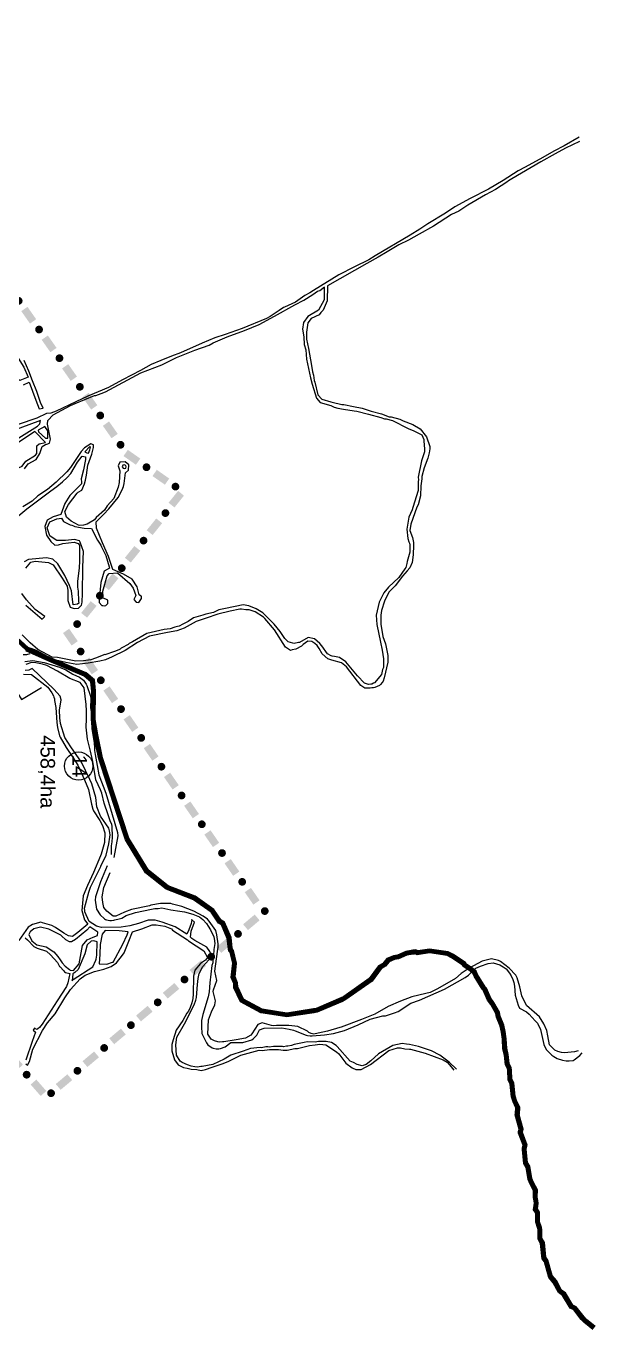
# Model space of a CAD drawing. Extents: x 615698 to 626331, y 7504748 to 7519310.
# Drawn here: x 623003 to 625756, y 7505692 to 7511996 of the extents above; entities that cross this region are included whole.
import ezdxf
from ezdxf.enums import TextEntityAlignment as Align

# ---------------------------------------------------------------- set-up
doc = ezdxf.new("R2010")
doc.units = 0
doc.header["$LTSCALE"] = 170
doc.header["$MEASUREMENT"] = 0
doc.linetypes.add('DASHED', pattern=[0.75, 0.5, -0.25])
for name, color, linetype in [('L-FERREA', 6, 'CONTINUOUS'), ('LIMITE-PROJETO', 1, 'CONTINUOUS'), ('RUA', 7, 'CONTINUOUS'), ('TEXTO2', 5, 'CONTINUOUS')]:
    doc.layers.add(name, color=color, linetype=linetype)
doc.styles.get("Standard").update_dxf_attribs({"font": 'ARIAL.TTF'})

# ---------------------------------------------------------------- blocks, each defined once
blk = doc.blocks.new('R')
at = {"layer": 'LIMITE-PROJETO', "const_width": 18.7}
blk.add_lwpolyline([(-75.2, 0.3, 1), (-93.9, 0.4, 1)], format="xyb", close=True, dxfattribs=at)
at = {"layer": 'LIMITE-PROJETO'}
blk.add_solid([(36.9, 17.7), (36.6, -18.8), (-36.4, 18.3), (-36.6, -18.3)], dxfattribs=at)

msp = doc.modelspace()

# ---------------------------------------------------------------- linework, layer by layer
at = {"layer": 'L-FERREA', "linetype": 'DASHED', "const_width": 18.3, "flags": 128}
msp.add_lwpolyline([(625747.2, 7505701.5), (625704.8, 7505736.4), (625692.6, 7505748.8), (625654.7, 7505796.9), (625637.9, 7505804.8), (625601.6, 7505865.2), (625583.3, 7505879.2), (625557.7, 7505925.6), (625536.4, 7505950.5), (625515.7, 7506026.1), (625505.1, 7506040), (625498.2, 7506112.4), (625486.2, 7506134.1), (625486.6, 7506177.1), (625485.2, 7506184.8), (625474.7, 7506214.2), (625475.2, 7506258.8), (625464.7, 7506275.8), (625468.1, 7506305), (625465.2, 7506326.5), (625463.7, 7506332.7), (625464.1, 7506368.1), (625444.5, 7506403.7), (625437, 7506422.2), (625428.5, 7506480.7), (625416.4, 7506499.3), (625410.9, 7506565.5), (625411, 7506570.1), (625414.2, 7506585.5), (625391.8, 7506645.7), (625391.9, 7506650.3), (625395.1, 7506662.6), (625375.9, 7506732), (625377.4, 7506736.6), (625379.3, 7506767.3), (625364.3, 7506798.3), (625356.8, 7506821.4), (625351.4, 7506883), (625340.8, 7506903.1), (625339.8, 7506947.7), (625338.4, 7506958.5), (625327.8, 7506977.1), (625323.7, 7507021.7), (625316.3, 7507052.5), (625313.8, 7507098.7), (625309.5, 7507134.1), (625302.2, 7507163.4), (625284.2, 7507206.7), (625281.3, 7507225.2), (625255.7, 7507270.1), (625240.5, 7507291.8), (625219.5, 7507339.7), (625213.4, 7507345.9), (625175.6, 7507406.3), (625169.7, 7507421.7), (625154.4, 7507434.2), (625120.8, 7507456.1), (625119.3, 7507460.7), (625062.9, 7507499.8), (625039.9, 7507510.8), (624952.4, 7507524.1), (624893.9, 7507515.5), (624884.7, 7507520.2), (624877, 7507518.8), (624872.4, 7507518.8), (624840, 7507513), (624799.8, 7507495), (624781.3, 7507492.1), (624752, 7507480.2), (624733.3, 7507457.3), (624711.6, 7507445.2), (624667.9, 7507384.2), (624543.2, 7507297.2), (624528.4, 7507288.8), (624407.2, 7507237.6), (624394, 7507234.9), (624263.3, 7507214.5), (624140.5, 7507234.4), (624046.3, 7507284.8), (624016.1, 7507349), (624015.6, 7507368.3), (624003.6, 7507397.6), (624010.5, 7507465.2), (623997.3, 7507522.3), (623991.2, 7507528.5), (623989.8, 7507536.2), (623984.2, 7507587), (623954.9, 7507656.6), (623938.9, 7507666), (623903.3, 7507718.3), (623815.4, 7507780.3), (623684.7, 7507830.5), (623587.3, 7507908.5), (623490.8, 7508065.4), (623363.2, 7508456.1), (623339.7, 7508566.8), (623328.1, 7508643.2), (623329.7, 7508781.2), (623324.7, 7508830), (623287.9, 7508861.3), (623117, 7508933.8), (623006.9, 7508983.8), (622952.5, 7509033.8), (622916, 7509091.9), (622884.6, 7509230.2), (622860.6, 7509297.8), (622809, 7509356.7), (622733.8, 7509449.5), (622651.6, 7509539), (622588.1, 7509637.9), (622504.2, 7509815.9), (622435.9, 7509982.1), (622391.3, 7510111.7), (622355.8, 7510250.1), (622350.5, 7510332.5), (622349.1, 7510455.4), (622316.6, 7510562.9), (622266.1, 7510716.6), (622215.8, 7510897.7), (622177.6, 7511042.3), (622166.6, 7511164.6), (622176.9, 7511290.1), (622196.5, 7511384.6), (622191.1, 7511458.8), (622185.5, 7511513.8), (622164.9, 7511572.4), (622150.6, 7511646), (622147.7, 7511694.8), (622124.5, 7511774.7), (622067.7, 7511922.2), (622044.6, 7512005.6), (622009.6, 7512134.3), (621934.5, 7512303.4), (621897.8, 7512343.6), (621822.6, 7512436.4), (621737.7, 7512526.6), (621674.5, 7512652.9), (621611.6, 7512742.2), (621532.8, 7512828.9), (621475.4, 7512918.8), (621427, 7513016.8), (621416, 7513078), (621410.6, 7513148.8), (621427.8, 7513338.8), (621428.6, 7513406), (621426.4, 7513454.8), (621411.1, 7513501), (621375.5, 7513581), (621333.1, 7513661.1), (621306.3, 7513719.8), (621291.8, 7513774.8), (621288.9, 7513827.1), (621295.6, 7513875.7), (621353.2, 7514052.9), (621356.5, 7514096.1), (621348.1, 7514148.4), (621348.1, 7514148.4), (621305.4, 7514197.6), (621235.8, 7514244.4), (621196.4, 7514287.4), (621135.5, 7514370.4), (621090.1, 7514429.3), (621029.6, 7514488.3), (620990.1, 7514522.4), (620935.4, 7514541.5), (620879.8, 7514544.9), (620806.2, 7514536.8), (620750.8, 7514503.7), (620685.2, 7514406.3), (620647.8, 7514318.1), (620588.6, 7514241.9), (620471.1, 7514114.8), (620380.6, 7514008), (620250.5, 7513865.9), (620110.8, 7513717.1), (619999.8, 7513620.1), (619860.6, 7513518), (619730.5, 7513430.2), (619610.2, 7513361.5), (619453.3, 7513277.4), (619354.5, 7513232.5), (619216.1, 7513200.4), (618829.2, 7513131.1), (618758.4, 7513125.7), (618666.4, 7513129.5), (618559.3, 7513143), (618493.1, 7513177.4), (618313.1, 7513308.5), (618243.6, 7513361.4), (618213, 7513391.9), (618090.9, 7513472.9), (617969.4, 7513545), (617859.4, 7513598.4), (617725.2, 7513639.7), (617505.3, 7513697)], dxfattribs=at)
at = {"layer": 'L-FERREA', "linetype": 'CONTINUOUS'}
for points in [[(625753, 7505708.6), (625711, 7505743.1), (625699.5, 7505754.9), (625660.6, 7505804.3), (625644.3, 7505811.9), (625608.6, 7505871.4), (625590.4, 7505885.3), (625565.3, 7505930.9), (625544.7, 7505954.9), (625524.1, 7506030.2), (625514, 7506043.5), (625507.2, 7506115.2), (625495.3, 7506136.4), (625495.8, 7506177.9), (625494.1, 7506187.2), (625483.9, 7506215.7), (625484.4, 7506261.3), (625474.1, 7506277.9), (625477.3, 7506305), (625474.2, 7506328.2), (625472.9, 7506333.7), (625473.3, 7506370.4), (625452.8, 7506407.6), (625445.9, 7506424.6), (625437.2, 7506484), (625425.3, 7506502.4), (625420.1, 7506565.8), (625420.1, 7506569.1), (625423.7, 7506586.2), (625401, 7506647.3), (625401, 7506649.1), (625404.6, 7506662.6), (625385.4, 7506731.7), (625386.5, 7506734.8), (625388.6, 7506769.2), (625372.8, 7506801.7), (625365.9, 7506823.2), (625360.3, 7506885.6), (625349.9, 7506905.5), (625348.9, 7506948.4), (625347.2, 7506961.5), (625336.7, 7506979.9), (625332.7, 7507023.2), (625325.4, 7507053.9), (625322.9, 7507099.5), (625318.5, 7507135.8), (625310.9, 7507166.3), (625293.1, 7507209.2), (625290.1, 7507228.3), (625263.4, 7507275), (625248.5, 7507296.3), (625227.2, 7507344.9), (625220.7, 7507351.6), (625183.9, 7507410.4), (625177.3, 7507427.3), (625159.8, 7507441.6), (625128.5, 7507462), (625127.1, 7507466.5), (625067.5, 7507507.7), (625042.6, 7507519.7), (624952.4, 7507533.3), (624895.4, 7507525), (624886.1, 7507529.8), (624876.2, 7507527.9), (624871.6, 7507528), (624837.3, 7507521.8), (624797.2, 7507503.9), (624778.9, 7507501), (624746.4, 7507487.7), (624727.3, 7507464.4), (624705.4, 7507452.2), (624661.3, 7507390.8), (624538.3, 7507305), (624524.3, 7507297), (624404.4, 7507246.4), (624392.4, 7507243.9), (624263.3, 7507223.8), (624143.5, 7507243.2), (624053.3, 7507291.5), (624025.2, 7507351.2), (624024.7, 7507370.2), (624013, 7507399), (624019.8, 7507465.8), (624005.6, 7507526.8), (623999.7, 7507532.9), (623998.8, 7507537.6), (623993.1, 7507589.3), (623962.1, 7507662.9), (623945.3, 7507672.8), (623910, 7507724.8), (623819.7, 7507788.5), (623689.3, 7507838.5), (623594.3, 7507914.6), (623499.2, 7508069.2), (623372, 7508458.4), (623348.7, 7508568.5), (623337.3, 7508643.8), (623338.8, 7508781.6), (623333.4, 7508834.5), (623292.8, 7508869.1), (623120.7, 7508942.2), (623012, 7508991.5), (622959.6, 7509039.7)], [(625741.4, 7505694.4), (625698.6, 7505729.6), (625685.8, 7505742.8), (625648.9, 7505789.6), (625631.5, 7505797.7), (625594.7, 7505859), (625576.3, 7505873.1), (625550.1, 7505920.4), (625528.2, 7505946.1), (625507.4, 7506021.9), (625496.3, 7506036.6), (625489.3, 7506109.6), (625477, 7506131.7), (625477.5, 7506176.3), (625476.3, 7506182.4), (625465.6, 7506212.6), (625466.1, 7506256.2), (625455.2, 7506273.7), (625458.8, 7506304.9), (625456.2, 7506324.9), (625454.6, 7506331.7), (625455, 7506365.8), (625436.3, 7506399.7), (625428.2, 7506419.8), (625419.7, 7506477.4), (625407.4, 7506496.3), (625401.8, 7506565.2), (625401.9, 7506571.1), (625404.7, 7506584.8), (625382.7, 7506644.1), (625382.7, 7506651.5), (625385.6, 7506662.5), (625366.3, 7506732.3), (625368.4, 7506738.4), (625370, 7506765.5), (625355.8, 7506794.8), (625347.8, 7506819.6), (625342.4, 7506880.4), (625331.7, 7506900.7), (625330.6, 7506947), (625329.5, 7506955.5), (625318.9, 7506974.3), (625314.6, 7507020.2), (625307.2, 7507051.2), (625304.6, 7507097.9), (625300.5, 7507132.5), (625293.5, 7507160.6), (625275.3, 7507204.2), (625272.5, 7507222.1), (625247.9, 7507265.2), (625232.5, 7507287.3), (625211.8, 7507334.5), (625206.2, 7507340.2), (625167.4, 7507402.2), (625162, 7507416.2), (625149, 7507426.8), (625113.1, 7507450.2), (625111.6, 7507455), (625058.2, 7507491.9), (625037.2, 7507502), (624952.4, 7507514.8), (624892.3, 7507506), (624883.3, 7507510.6), (624877.8, 7507509.6), (624873.1, 7507509.7), (624842.7, 7507504.2), (624802.4, 7507486.2), (624783.8, 7507483.3), (624757.6, 7507472.6), (624739.2, 7507450.1), (624717.8, 7507438.2), (624674.4, 7507377.6), (624548.1, 7507289.5), (624532.5, 7507280.6), (624409.9, 7507228.8), (624395.6, 7507225.9), (624263.3, 7507205.2), (624137.6, 7507225.6), (624039.3, 7507278.2), (624007, 7507346.9), (624006.5, 7507366.4), (623994.3, 7507396.3), (624001.3, 7507464.6), (623989, 7507517.7), (623982.7, 7507524.1), (623980.7, 7507534.9), (623975.2, 7507584.7), (623947.6, 7507650.2), (623932.5, 7507659.1), (623896.7, 7507711.7), (623811, 7507772.2), (623680.1, 7507822.5), (623580.4, 7507902.3), (623482.4, 7508061.5), (623354.3, 7508453.7), (623330.7, 7508565.2), (623319, 7508642.5), (623320.5, 7508780.7), (623316, 7508825.4), (623283.1, 7508853.4), (623113.3, 7508925.5), (623001.8, 7508976.1)]]:
    msp.add_lwpolyline(points, dxfattribs=at)
at = {"layer": 'LIMITE-PROJETO', "const_width": 18.7}
for points in [[(623466.9, 7509966.1, 1), (623451.5, 7509976.8, 1)], [(623718.7, 7509761.9, 1), (623730.4, 7509776.5, 1)], [(623254.7, 7509097.2, 1), (623244.1, 7509112.6, 1)], [(623117.2, 7506843.8, 1), (623129.5, 7506829.7, 1)]]:
    msp.add_lwpolyline(points, format="xyb", close=True, dxfattribs=at)
at = {"layer": 'LIMITE-PROJETO'}
for points in [[(623554.5, 7509904.8), (623533.5, 7509874.9), (623494.4, 7509946.9), (623473.5, 7509917)], [(623719.8, 7509668.5), (623691.3, 7509691.4), (623765.7, 7509725.6), (623737.3, 7509748.5)], [(623252.7, 7509021.8), (623222.6, 7509001), (623211, 7509082.1), (623181, 7509061.4)], [(623024.8, 7506878.5), (623052.2, 7506902.6), (623073.1, 7506823.4), (623100.5, 7506847.5)]]:
    msp.add_solid(points, dxfattribs=at)
at = {"layer": 'RUA', "linetype": 'CONTINUOUS'}
for points in [[(625674.7, 7511458.1), (625602.7, 7511417.2), (625553.2, 7511390.1), (625500.5, 7511359.9), (625413.9, 7511313.2), (625381.4, 7511296.6), (625308.6, 7511249.7), (625237.4, 7511207.5), (625149.2, 7511162.3), (625075, 7511121.6), (625030, 7511091.3), (624943.4, 7511040), (624906.2, 7511014.2), (624858.1, 7510984), (624689.4, 7510884.4), (624658.5, 7510866.2), (624589.9, 7510832.4), (624513.8, 7510792.9), (624391.1, 7510718), (624373.7, 7510706.3), (624349, 7510692.8), (624304, 7510661), (624251.5, 7510636.9), (624246.8, 7510635.5), (624225.1, 7510620.3), (624181.7, 7510591.6), (624164.7, 7510582.5), (624047.3, 7510533.1), (623965.5, 7510504.7), (623914.5, 7510488.4), (623854.3, 7510462.9), (623749.2, 7510416.4), (623705.9, 7510399.9), (623653.4, 7510379), (623607.1, 7510359.5), (623556, 7510330.8), (623469.4, 7510285.7), (623401.3, 7510248), (623300.9, 7510206), (623242.5, 7510179.5), (623148.3, 7510133.8), (623121.9, 7510123.8), (623101.4, 7510122.8), (623054.4, 7510100.9), (622964.9, 7510069.8)], [(625677.1, 7511438.2), (625608.7, 7511404.9), (625559.2, 7511377.7), (625489.6, 7511340), (625350.2, 7511257), (625334.7, 7511247.9), (625325.4, 7511240.3), (625271.2, 7511205.5), (625223.3, 7511179.9), (625138.1, 7511130.1), (625093.2, 7511101.4), (625057.7, 7511084.9), (624970.9, 7511028.9), (624902.8, 7510989.7), (624850.2, 7510961), (624803.8, 7510938.5), (624748.1, 7510903.7), (624704.7, 7510878), (624649, 7510847.9), (624458.7, 7510740.3), (624457.9, 7510667), (624438.9, 7510622.6), (624426.5, 7510610.4), (624418.7, 7510599.7), (624380, 7510581.7), (624364.4, 7510560.3), (624357.8, 7510515.8), (624357.4, 7510482), (624368.1, 7510437.6), (624382.1, 7510354.1), (624386.4, 7510323.3), (624390.9, 7510307.8), (624395.2, 7510281.6), (624398.2, 7510273.9), (624412.9, 7510212.2), (624431.1, 7510192), (624475.6, 7510179.2), (624481.7, 7510177.6), (624529.3, 7510166.3), (624538.5, 7510166.2), (624584.5, 7510156.5), (624626, 7510148.4), (624670.4, 7510134), (624719.5, 7510121.2), (624757.8, 7510106.9), (624767, 7510106.8), (624808.4, 7510095.6), (624825.2, 7510087.7), (624871.2, 7510068.8), (624907.8, 7510048.4), (624938.2, 7510009.6), (624953.1, 7509963.3), (624954.5, 7509952.5), (624951.2, 7509932.6), (624944.7, 7509906.5), (624925.8, 7509860.6), (624914.5, 7509817.6), (624914.4, 7509806.8), (624911, 7509773), (624908.9, 7509723.9), (624897.7, 7509680.9), (624891.4, 7509670.2), (624861.3, 7509587.5), (624857.8, 7509556.8), (624869.8, 7509522.8), (624874.1, 7509499.7), (624875.5, 7509485.8), (624873.5, 7509439.7), (624868.5, 7509402.9), (624857.4, 7509376.8), (624844.9, 7509361.6), (624821, 7509335.6), (624785.8, 7509289.2), (624756.1, 7509259.5), (624734.1, 7509215.2), (624719.8, 7509170.7), (624716.5, 7509147.7), (624717.5, 7509104.6), (624726.1, 7509044.5), (624739.6, 7509009), (624751.2, 7508953.5), (624750.9, 7508921.2), (624733.1, 7508844.5), (624728.4, 7508829.2), (624723.7, 7508821.6), (624715.9, 7508812.4), (624711.2, 7508807.9), (624688, 7508797.4), (624681.8, 7508795.9), (624674.2, 7508796), (624664.9, 7508794.5), (624640.3, 7508794.8), (624620.5, 7508807.3), (624550.7, 7508897.3), (624526.3, 7508917.6), (624480.3, 7508930.4), (624460.4, 7508936.7), (624433, 7508960.1), (624419.4, 7508986.4), (624408.8, 7509000.4), (624398.2, 7509011.2), (624382.9, 7509020.6), (624364.4, 7509022.4), (624341.2, 7509005.7), (624333.4, 7508998.1), (624305.6, 7508983), (624288.6, 7508980.1), (624280.9, 7508977.2), (624256.5, 7508992.8), (624203.5, 7509076.4), (624156.5, 7509132.3), (624150.4, 7509138.5), (624109.2, 7509163.6), (624080, 7509173.1), (624064.7, 7509173.3), (624043.2, 7509176.6), (624035.5, 7509176.7), (623989.2, 7509166.5), (623929.1, 7509153.3), (623873.5, 7509133.9), (623824.1, 7509117.5), (623766.9, 7509084.3), (623731.3, 7509072.4), (623686.6, 7509063.7), (623598.8, 7509046.2), (623541.6, 7509016), (623481.1, 7508976.7), (623419.3, 7508946.6), (623386.8, 7508931.6), (623359.1, 7508925.8), (623302.1, 7508915.6), (623302.1, 7508915.6), (623247.8, 7508909.4), (623195.3, 7508918.3), (623146.7, 7508929.8), (623127.5, 7508937), (623052.3, 7508977.6), (623027.4, 7508986.8), (623015.9, 7508989.5), (622998, 7508998.7)], [(622995.6, 7509855.6), (623012.8, 7509880), (623051.4, 7509899.6), (623068.7, 7509928.6), (623079.8, 7509963.9), (623096.8, 7509972.9), (623103, 7509974.4), (623115.4, 7509978.9), (623120.2, 7509998.8), (623105.6, 7510071.3), (623107.3, 7510088.2), (623134, 7510116), (623217.9, 7510161.9), (623239.2, 7510171.2), (623333.2, 7510209.3), (623339.4, 7510210.2), (623365.6, 7510219.1), (623385.7, 7510228.1), (623557.4, 7510318.5), (623659.3, 7510357.4), (623728.9, 7510393.5), (623818.5, 7510429.5), (623888, 7510453.3), (623906.6, 7510463.9), (623974.6, 7510493.9), (624058, 7510523.7), (624129, 7510553.7), (624203.3, 7510592.9), (624300.8, 7510647.2), (624345.6, 7510671.3), (624389, 7510698.5), (624410.7, 7510713.6), (624421.5, 7510718.1), (624444.8, 7510734.8), (624442.6, 7510733.4), (624442.5, 7510671.8), (624415.9, 7510622.8), (624364.8, 7510591.1), (624342.9, 7510562.1), (624337.9, 7510529.9), (624345.2, 7510492.9), (624347.2, 7510455.7), (624353.8, 7510429.7), (624357.9, 7510385.1), (624376.9, 7510295.7), (624385.8, 7510264.8), (624406.6, 7510196.9), (624423.2, 7510175.2), (624475.4, 7510160.8), (624484.6, 7510156.1), (624492.2, 7510152.9), (624509.1, 7510148.1), (624536.7, 7510143.2), (624587.4, 7510135), (624601.2, 7510133.3), (624657.9, 7510118.8), (624717.7, 7510102.8), (624734.6, 7510096.4), (624742.3, 7510096.3), (624772.9, 7510088.3), (624849.4, 7510050.6), (624877, 7510039.5), (624915.2, 7510019.1), (624924.2, 7509997.4), (624924.1, 7509991.3), (624928.3, 7509949.7), (624928.2, 7509937.4), (624913.8, 7509894.5), (624897.6, 7509814.7), (624899, 7509802.4), (624897.4, 7509794.7), (624896.9, 7509750.1), (624871.4, 7509668.9), (624868.2, 7509656.6), (624852.4, 7509621.4), (624842.5, 7509563.1), (624848.2, 7509518.4), (624852.6, 7509503), (624855.6, 7509495.3), (624857.1, 7509487.6), (624856.7, 7509452.2), (624843.9, 7509407.8), (624842.2, 7509397), (624837.4, 7509378.6), (624832.8, 7509372.5), (624804.2, 7509330), (624753.3, 7509282.6), (624731.5, 7509255.2), (624709.5, 7509210.8), (624694.9, 7509147.9), (624697.5, 7509103.3), (624715, 7509017), (624723.8, 7508978.4), (624729.5, 7508936.9), (624729.1, 7508895.3), (624724.3, 7508884.6), (624719.5, 7508861.6), (624686.7, 7508820.4), (624682.1, 7508819), (624672.8, 7508814.4), (624668.2, 7508814.5), (624657.4, 7508813.1), (624637.5, 7508819.4), (624604.1, 7508855.2), (624547.9, 7508921.9), (624517.4, 7508942.3), (624492.8, 7508948.7), (624482.1, 7508948.8), (624477.5, 7508951.9), (624459.1, 7508961.4), (624431.9, 7509000.1), (624422.8, 7509011), (624396.9, 7509032.8), (624366.2, 7509039.3), (624324.4, 7509015.1), (624319.8, 7509015.2), (624298.2, 7509010.8), (624292, 7509012.4), (624269, 7509018.8), (624253.8, 7509034.4), (624231.1, 7509068.4), (624200.8, 7509104.1), (624147.5, 7509158.6), (624113.9, 7509178.9), (624078.7, 7509193.2), (624051.1, 7509198.1), (623966.3, 7509180.5), (623933.9, 7509173.2), (623907.7, 7509161.2), (623870.6, 7509152.4), (623856.8, 7509147.9), (623812, 7509134.6), (623785.7, 7509117.9), (623760.9, 7509104.4), (623742.4, 7509095.3), (623734.6, 7509092.4), (623722.3, 7509089.4), (623699.2, 7509082), (623669.9, 7509077.7), (623586.6, 7509058.6), (623516.4, 7509018.6), (623501.5, 7509010.3), (623495.3, 7509005.8), (623465.9, 7508989.2), (623462.8, 7508987.7), (623456.6, 7508983.1), (623450.4, 7508980.1), (623430.3, 7508972.7), (623382.5, 7508956.3), (623382.5, 7508957.8), (623338.5, 7508939.2), (623316, 7508931.7), (623279.4, 7508927.7), (623242.8, 7508926.1), (623155.1, 7508942.5), (623128.2, 7508944.1), (623059.4, 7508981.3), (623021.7, 7509014.1), (622983.2, 7509052)], [(622990.8, 7510261.7), (623017.1, 7510273.7), (623050, 7510187.2), (623066.4, 7510145.5), (623066.4, 7510145.5), (623085.7, 7510149.2), (623073.1, 7510175.6), (623055, 7510228.7), (623034.1, 7510281.2), (623016.1, 7510327.5), (622993.6, 7510378.5)], [(623001.1, 7509374.2), (623026.2, 7509404), (623046.1, 7509409.5), (623110.8, 7509403.1), (623133.1, 7509390.6), (623176.7, 7509326.7), (623200.6, 7509288), (623204.9, 7509266.8), (623204.3, 7509218.8), (623215.8, 7509185.7), (623235.8, 7509179.3), (623255.8, 7509182.2), (623269.8, 7509195.9), (623271.4, 7509202), (623273, 7509212.8), (623275, 7509251.2), (623276.4, 7509380.4), (623280.3, 7509455.7), (623264.5, 7509500.7), (623260.9, 7509506.7), (623236.4, 7509513.1), (623193.2, 7509508.9), (623151.7, 7509509.4), (623128.8, 7509523.5), (623118.1, 7509531.3), (623104.7, 7509569.9), (623117.3, 7509599), (623151.3, 7509614), (623174.4, 7509616.8), (623183.5, 7509601.3), (623215.6, 7509584.1), (623223.3, 7509582.4), (623232.5, 7509579.3), (623238.6, 7509576.1), (623283.1, 7509567.9), (623318.4, 7509566), (623347.1, 7509510.3), (623363.7, 7509485.5), (623366.7, 7509477.8), (623387.8, 7509436.1), (623404.1, 7509382), (623405.5, 7509374.3), (623380.8, 7509360.8), (623363.3, 7509305.6), (623356.2, 7509224.2), (623355.6, 7509209.4), (623368.2, 7509194.8), (623372.8, 7509194.8), (623382, 7509193.1), (623388.2, 7509194.6), (623397.5, 7509203.7), (623398, 7509219.8), (623373.8, 7509232.3), (623372.8, 7509263.7), (623394.4, 7509337.6), (623403.7, 7509349.8), (623443.7, 7509352.4), (623504.7, 7509301), (623519.8, 7509277.7), (623533.3, 7509242.2), (623523.8, 7509223.9), (623534.5, 7509209.9), (623548.3, 7509209.7), (623560.8, 7509228.1), (623560.9, 7509238.8), (623554.8, 7509242), (623548.7, 7509246.7), (623539.9, 7509285.2), (623515.7, 7509322.4), (623473.1, 7509345.9), (623422.1, 7509368.9), (623400.3, 7509431.3), (623372.2, 7509498.2), (623343.1, 7509568.8), (623341.9, 7509599.6), (623379.2, 7509636.1), (623402.5, 7509662), (623447.8, 7509716.8), (623466.6, 7509753.5), (623472.9, 7509770.4), (623476.2, 7509784.2), (623482.9, 7509836.4), (623498.4, 7509848.6), (623498.7, 7509874.7), (623481.9, 7509888.7), (623455.8, 7509887.5), (623447.5, 7509870.3), (623456.2, 7509845.9), (623452.4, 7509788.9), (623448.3, 7509766.1), (623426.2, 7509712.5), (623395, 7509675.9), (623381, 7509656.1), (623340.6, 7509619.6), (623332.8, 7509608.9), (623297.2, 7509587.8), (623280.2, 7509583.3), (623261.7, 7509580.5), (623255.6, 7509582.1), (623220.4, 7509602.5), (623197.6, 7509621.2), (623190.2, 7509648.9), (623207.5, 7509682.6), (623249.6, 7509737.5), (623254.2, 7509742), (623271.3, 7509752.6), (623285.5, 7509783.2), (623290.3, 7509800.1), (623295.1, 7509824.6), (623300.3, 7509872.3), (623320.9, 7509925.9), (623328.9, 7509958.1), (623329, 7509970.4), (623315.3, 7509976.7), (623284.3, 7509957), (623268.7, 7509938.7), (623253.1, 7509914.3), (623217.1, 7509862.4), (623200, 7509841.1), (623148.7, 7509790.9), (623106.8, 7509756), (623058.7, 7509724.2), (623032.3, 7509698.3), (622987.4, 7509671.1)], [(622920.4, 7509590.4), (623005.8, 7509661.7), (623122.1, 7509749.6), (623151.5, 7509769.3), (623179.4, 7509792.1), (623201.2, 7509813.4), (623218.3, 7509833.2), (623251.2, 7509888.2), (623273.1, 7509917.2), (623290, 7509912.4), (623289.8, 7509900.1), (623279.9, 7509849.8), (623269.2, 7509807.6), (623270.3, 7509791.5), (623270.1, 7509781.9), (623237.4, 7509748.4), (623214.1, 7509725.6), (623190.6, 7509687.4), (623170, 7509633.8), (623133, 7509623.4), (623105.1, 7509606.8), (623092.5, 7509576.2), (623101.2, 7509534.6), (623122.4, 7509503.6), (623142.2, 7509486.4), (623159.2, 7509488.4), (623179.8, 7509494.6), (623235, 7509501), (623254.6, 7509494.4), (623260.7, 7509486.7), (623260.3, 7509410.4), (623259.4, 7509374.4), (623251.1, 7509311.4), (623250.7, 7509283.8), (623253.6, 7509263.7), (623255.6, 7509215.6), (623257.6, 7509205.3), (623251.4, 7509200.7), (623229.8, 7509197.9), (623222.2, 7509264.7), (623212.8, 7509291.1), (623189.8, 7509339.8), (623156.9, 7509395.5), (623132.2, 7509418.8), (623101.4, 7509424.9), (623014.8, 7509417.6), (622992.9, 7509406.3)], [(623001.5, 7509196.6), (623079.6, 7509127.9), (623093.2, 7509141.2), (623046.7, 7509175), (623004.3, 7509222.2), (622982.2, 7509253.2)], [(622987.9, 7508957.8), (623005.9, 7508957.6), (623023.2, 7508961.9)], [(622996.1, 7508923.6), (623034.6, 7508929.3), (623089.9, 7508919.5), (623163.4, 7508895.6), (623194.1, 7508883), (623229.3, 7508862.8), (623261.3, 7508848.4), (623279.6, 7508832.8), (623293.3, 7508814.2), (623296.3, 7508808), (623314.2, 7508755.5), (623315.6, 7508744.8), (623314.7, 7508699.1), (623316.4, 7508681.7), (623317.9, 7508675.5), (623320.7, 7508655.5), (623319.1, 7508634.4), (623320.1, 7508598.6), (623331.7, 7508532.3), (623332.9, 7508504.7), (623332.8, 7508493.9), (623337.2, 7508473.8), (623345.9, 7508421.5), (623354.6, 7508375.2), (623387.4, 7508287.2), (623432, 7508140.6), (623443.8, 7508097.4), (623446.7, 7508080.5), (623426.2, 7507976.5)], [(625082.7, 7506952.8), (625048, 7506986.3), (625002.2, 7507020.6), (624962.5, 7507041.1), (624899.7, 7507063.3), (624855.2, 7507073), (624841.3, 7507073.1), (624819.8, 7507076.5), (624775.1, 7507067.7), (624705.5, 7507027), (624668.2, 7506993.5), (624646.5, 7506975.3), (624626.4, 7506969.4), (624601.9, 7506975.8), (624585.1, 7506985.2), (624568.2, 7506991.6), (624505.9, 7507063), (624501.4, 7507067.7), (624478.5, 7507081.7), (624452.4, 7507086.7), (624415.5, 7507087.1), (624400, 7507084.1), (624361.6, 7507084.6), (624346.2, 7507081.7), (624298.4, 7507073), (624284.5, 7507067), (624267.6, 7507064.1), (624261.4, 7507064.1), (624246, 7507061.2), (624241.4, 7507062.8), (624198.3, 7507063.3), (624176.8, 7507058.9), (624170.6, 7507060.5), (624161.4, 7507060.6), (624139.8, 7507056.2), (624133.7, 7507057.9), (624087.5, 7507052.2), (624052, 7507040.3), (623991.8, 7507021), (623959.3, 7507001.3), (623905, 7506976), (623854.3, 7506965.6), (623846.6, 7506965.7), (623831.2, 7506962.7), (623817.4, 7506964.4), (623800.5, 7506967.7), (623782.1, 7506974.1), (623757.6, 7506985.1), (623746.9, 7506991.4), (623730.3, 7507020.8), (623726.3, 7507070), (623731.3, 7507108.4), (623768.9, 7507172.6), (623814.5, 7507264.4), (623822.4, 7507285.8), (623825.7, 7507299.6), (623831, 7507362.6), (623834.4, 7507391.8), (623839.2, 7507414.8), (623856.5, 7507448.5), (623900.1, 7507497.2), (623890.4, 7507522.1), (623876, 7507542.1), (623817.9, 7507575), (623804.2, 7507584.4), (623796.6, 7507590.6), (623800, 7507619.8), (623815.8, 7507664.2), (623802.1, 7507676.7), (623803.7, 7507676.7), (623800.4, 7507656.7), (623789.3, 7507626.1), (623779.8, 7507606.2), (623723.3, 7507640.6), (623660.5, 7507664.4), (623626.8, 7507672.5), (623592.6, 7507673.4), (623546.3, 7507656.6), (623504.5, 7507645.5), (623462.1, 7507640.2), (623367.8, 7507638.1), (623342.2, 7507644.1), (623307.8, 7507666.9), (623287.2, 7507713.3), (623285.8, 7507719.3), (623284.4, 7507731.6), (623305.3, 7507808.3), (623313.2, 7507832.8), (623338.4, 7507881.7), (623363.5, 7507932.2), (623363.6, 7507933.7), (623390.2, 7507987), (623403.2, 7508042.5), (623408.2, 7508074.7), (623408.3, 7508085.5), (623405.4, 7508105.5), (623402.5, 7508117.9), (623361.6, 7508176.7), (623345.2, 7508221.5), (623339.5, 7508266.2), (623320.3, 7508332.5), (623311.3, 7508352.6), (623270.1, 7508436.9), (623219.2, 7508510.5), (623190.5, 7508557), (623169.7, 7508623.3), (623165.4, 7508651.1), (623164.2, 7508688), (623172.5, 7508738.6), (623168, 7508755.6), (623136.1, 7508789.8), (623067.7, 7508856.7), (623032.6, 7508889.4), (623016, 7508882.5), (622998.6, 7508879.5)], [(623415.3, 7507990.6), (623415.4, 7508033.1), (623418.7, 7508051.5), (623420.5, 7508074.6), (623418, 7508128.5), (623416.5, 7508136.2), (623409, 7508153.2), (623400.1, 7508182.5), (623380.8, 7508239.6), (623369, 7508287.4), (623363, 7508302.8), (623340.4, 7508352.2), (623324.5, 7508440.1), (623314.3, 7508489.5), (623299.6, 7508548.1), (623292.5, 7508606.6), (623294.5, 7508646.6), (623294.9, 7508685), (623293.7, 7508715.8), (623283.8, 7508795.9), (623264.1, 7508822.2), (623213.6, 7508841.2), (623155.1, 7508877.1), (623103.4, 7508904.6), (623082.3, 7508911.2), (623049.1, 7508918), (623028.6, 7508919.5), (623001.5, 7508908.9)], [(622990.8, 7508862.1), (623029.2, 7508860.2), (623108.5, 7508799.3), (623126.7, 7508773), (623135.8, 7508757.5), (623137.2, 7508751.3), (623140.2, 7508743.6), (623140.1, 7508735.9), (623145.9, 7508702), (623151.3, 7508628.1), (623154.1, 7508605), (623164.4, 7508564.9), (623167.4, 7508557.2), (623196.1, 7508507.7), (623230.9, 7508458.1), (623252, 7508422.5), (623285.1, 7508351.4), (623304.6, 7508305), (623319.2, 7508234.1), (623325.1, 7508209.4), (623328.1, 7508201.7), (623358.3, 7508155.3), (623371.9, 7508130.5), (623383.8, 7508095), (623381.7, 7508048.9), (623365.7, 7507992.1), (623362.6, 7507984.5), (623327.8, 7507904.4), (623299.5, 7507840.6), (623278.9, 7507790.1), (623272, 7507719.4), (623285.4, 7507674.7), (623300.6, 7507654.2), (623252.1, 7507613.7), (623226.3, 7507594.8), (623207.7, 7507598.2), (623185.4, 7507611.2), (623145, 7507637.8), (623126.6, 7507647.2), (623082.2, 7507660), (623074.5, 7507663.1), (623032.9, 7507652.8), (623012.7, 7507639.2), (622967.4, 7507575.1)], [(623394, 7507935.2), (623362.7, 7507858.4), (623338.9, 7507786.4), (623337.2, 7507769.5), (623342.5, 7507726.1), (623360.8, 7507699), (623382.3, 7507679.8), (623386.9, 7507676.6), (623391.5, 7507675), (623406.8, 7507671.8), (623416.1, 7507671.7), (623426.8, 7507673.1), (623431.5, 7507674.6), (623453, 7507679), (623465.4, 7507683.5), (623487.1, 7507695.5), (623531.8, 7507710.4), (623608.9, 7507726.5), (623624.3, 7507729.4), (623641.2, 7507729.2), (623658.2, 7507732.1), (623702.7, 7507723.9), (623745.7, 7507717.3), (623768.7, 7507714), (623808.6, 7507702.8), (623840.7, 7507690.1), (623857.5, 7507676.1), (623874.2, 7507657.4), (623883.3, 7507645), (623893.9, 7507626.5), (623910.4, 7507592.4), (623911.9, 7507584.7), (623914.7, 7507560.1), (623909.7, 7507530.9), (623909.6, 7507523.2), (623906.3, 7507497.1), (623904.4, 7507466.4), (623899.7, 7507454.1), (623891, 7507369.7), (623887.5, 7507326.6), (623882.6, 7507302.1), (623857.1, 7507217.8), (623850.6, 7507188.6), (623850.2, 7507151.7), (623851.5, 7507131.7), (623851.4, 7507125.6), (623874, 7507080.7), (623881.6, 7507069.9), (623901.4, 7507055.8), (623906, 7507054.2), (623921.4, 7507051), (623933.7, 7507050.8), (623942.9, 7507052.3), (623964.5, 7507061.3), (623992, 7507081.4), (624020.9, 7507082.4), (624050.9, 7507081.8), (624094.1, 7507095.2), (624100.3, 7507099.7), (624111.2, 7507110.4), (624117.4, 7507118), (624130, 7507142.5), (624153.2, 7507151.5), (624239.3, 7507152), (624274.6, 7507147), (624294.6, 7507142.2), (624303.8, 7507139), (624355.8, 7507116.9), (624361.9, 7507115.3), (624375.8, 7507113.6), (624385, 7507113.5), (624445, 7507119), (624488.2, 7507124.7), (624542.1, 7507139.5), (624607.1, 7507168), (624665.8, 7507195), (624726, 7507211.3), (624739.8, 7507211.1), (624783, 7507224.5), (624800, 7507232), (624862, 7507271.3), (624903.6, 7507286.2), (625024.2, 7507340.3), (625124.8, 7507396.1), (625140.3, 7507406.7), (625175.9, 7507442), (625198.5, 7507451.3), (625236.3, 7507464.1), (625259.4, 7507466.9), (625291.6, 7507457.3), (625308.4, 7507447.9), (625322.1, 7507438.5), (625338.8, 7507416.8), (625346.3, 7507404.4), (625355.4, 7507385.9), (625359.8, 7507372), (625362.7, 7507353.5), (625366.8, 7507310.4), (625380.2, 7507262.5), (625387.7, 7507248.6), (625421.3, 7507229.8), (625433.5, 7507218.9), (625462.4, 7507186.3), (625470, 7507180), (625474.5, 7507175.4), (625488, 7507144.5), (625504.2, 7507072), (625507.2, 7507064.3), (625517.7, 7507045.7), (625543.6, 7507020.8), (625552.8, 7507014.6), (625569.6, 7507005.2), (625594.1, 7506997.2), (625612.5, 7506993.9), (625626.3, 7506993.8), (625646.4, 7506995.1), (625651, 7506998.1), (625678.9, 7507019.3), (625689.8, 7507031.5)], [(625671.1, 7507041.8), (625653, 7507036.5), (625605.2, 7507032.5), (625589.9, 7507034.2), (625573, 7507039), (625557.7, 7507045.3), (625531.8, 7507070.2), (625524.6, 7507114.9), (625518.8, 7507139.5), (625505.3, 7507172), (625484.1, 7507206), (625421.7, 7507260.6), (625399.1, 7507306.9), (625388.8, 7507351.7), (625375.5, 7507394.9), (625369.4, 7507407.2), (625337.5, 7507441.4), (625294.8, 7507474.2), (625285.6, 7507478.9), (625251.9, 7507487), (625207.2, 7507475.2), (625143.7, 7507440.5), (625104.5, 7507415.8), (625078.6, 7507392), (624990.4, 7507340.7), (624954.8, 7507324.1), (624934.8, 7507318.2), (624866.9, 7507302), (624812.8, 7507281.1), (624752.6, 7507255.6), (624687.6, 7507219.4), (624624.2, 7507192.4), (624525.4, 7507156.6), (624519.2, 7507153.6), (624459.1, 7507137.3), (624414.4, 7507127.1), (624392.8, 7507122.7), (624380.5, 7507125.9), (624369.8, 7507130.6), (624362.2, 7507136.9), (624316.3, 7507158.9), (624271.7, 7507164), (624213.3, 7507164.6), (624197.9, 7507161.7), (624188.7, 7507163.4), (624144.2, 7507177.7), (624122.6, 7507168.7), (624094.4, 7507124.4), (624088.2, 7507116.8), (624063.4, 7507103.2), (624017.2, 7507094.5), (623957.5, 7507085.6), (623952.5, 7507084.5), (623938.6, 7507083.1), (623929.4, 7507084.7), (623912.6, 7507089.5), (623897.3, 7507097.4), (623880.6, 7507122.2), (623884.5, 7507191.3), (623898.7, 7507229.6), (623914.5, 7507263.3), (623917.8, 7507283.2), (623907.5, 7507327.9), (623907.6, 7507337.2), (623925, 7507381.6), (623914.7, 7507426.3), (623928.1, 7507521.5), (623931.4, 7507543), (623931.6, 7507558.4), (623924.4, 7507603.1), (623920, 7507623.1), (623888.2, 7507668), (623879.1, 7507678.9), (623859.2, 7507693), (623813.3, 7507716.5), (623755.1, 7507738.7), (623710.7, 7507750), (623701.5, 7507753.2), (623652.3, 7507753.7), (623606, 7507745), (623598.3, 7507742), (623512, 7507724.5), (623478, 7507712.5), (623436.3, 7507693), (623424, 7507693.1), (623393.5, 7507716.5), (623378.3, 7507735.2), (623373, 7507758.5), (623370.1, 7507785.4), (623378.3, 7507831.5), (623408.6, 7507903.5)], [(623000.9, 7506978), (623010, 7506971.8), (623019.5, 7506990.1), (623035.5, 7507049.9), (623082.6, 7507140.2), (623106.1, 7507176.8), (623143.5, 7507221), (623190.5, 7507297.4), (623217.1, 7507338.6), (623263.8, 7507390.4), (623288.6, 7507407), (623333.4, 7507425), (623378.1, 7507436.8), (623413.6, 7507448.7), (623439.9, 7507466.9), (623468, 7507503.5), (623475.9, 7507515.7), (623499.5, 7507572.4), (623517, 7507616.8), (623561.7, 7507631.6), (623612.7, 7507651.1), (623631.1, 7507650.9), (623673.1, 7507645), (623705, 7507631.8), (623710.8, 7507625.4), (623782.6, 7507578.5), (623787.2, 7507573.8), (623862, 7507525.3), (623878.6, 7507493.4), (623870.1, 7507479.4), (623846.2, 7507463.6), (623818.9, 7507431.9), (623812.2, 7507403.1), (623810.5, 7507315.2), (623808.7, 7507295.2), (623803.9, 7507273.7), (623795.9, 7507250.7), (623788, 7507233.9), (623780.2, 7507223.2), (623759.9, 7507188.1), (623728.6, 7507140.7), (623712.7, 7507094.8), (623707.8, 7507071.8), (623707.5, 7507041), (623719.3, 7506997.8), (623737.5, 7506974.5), (623763.5, 7506960.4), (623781.9, 7506957.1), (623800.3, 7506952.3), (623828, 7506952), (623849.5, 7506947.2), (623869.5, 7506951.6), (623901.9, 7506962), (623949.8, 7506978.4), (623979.1, 7506990.3), (624041, 7507020.4), (624128.9, 7507044.1), (624144.3, 7507043.9), (624178.2, 7507048.1), (624222.8, 7507047.6), (624244.3, 7507044.3), (624264.3, 7507044.1), (624301.3, 7507052.9), (624313.6, 7507052.8), (624372.2, 7507067.5), (624399.9, 7507070.3), (624421.5, 7507073.1), (624450.6, 7507069.8), (624502.6, 7507036.9), (624514.8, 7507027.5), (624548.1, 7506982.6), (624578.6, 7506959.1), (624595.4, 7506951.3), (624621.6, 7506951), (624666.5, 7506975.1), (624754.9, 7507043.3), (624798.1, 7507056.7), (624811.9, 7507056.6), (624833.4, 7507051.7), (624854.9, 7507049.9), (624861.1, 7507049.9), (624931.6, 7507030.6), (625018.9, 7506997.4), (625037.2, 7506986.4), (625057, 7506964.7), (625069.1, 7506947.6)], [(622998.3, 7507587.1), (623009, 7507577.7), (623039.4, 7507546.6), (623056.2, 7507537.2), (623100.7, 7507522.9), (623120.5, 7507505.8), (623153.9, 7507468.5), (623164.5, 7507449.9), (623167.5, 7507448.3), (623184, 7507429.3), (623188.8, 7507423.5), (623193.4, 7507420.4), (623213.3, 7507415.5), (623205.1, 7507371), (623197.2, 7507352.7), (623153.4, 7507283.9), (623079.9, 7507170.9), (623067.4, 7507154.2), (623059.6, 7507148.1), (623055, 7507145.1), (623042.8, 7507151.4), (623036.5, 7507140.7), (623048.7, 7507131.3), (623031.3, 7507086.9), (623001.1, 7506996.5)]]:
    msp.add_lwpolyline(points, dxfattribs=at)
for points in [[(622992.1, 7510346.6), (623012.3, 7510297.9), (622972.9, 7510282.6), (622932.2, 7510326.6), (622916.6, 7510334.6), (622888.8, 7510322.6), (622853.7, 7510278.7), (622826.8, 7510235.8), (622819.1, 7510237.4), (622813.8, 7510245.9), (622814, 7510266.3), (622859.4, 7510452.6), (622893.6, 7510443.7), (622921.4, 7510426.1), (622963.8, 7510390)], [(623072.1, 7510089.6), (622928.3, 7510035.5), (622856, 7510020.6), (622809, 7510001.6), (622815.2, 7509973), (622821.8, 7509951.2), (622830.3, 7509934.3), (622839.5, 7509931.9), (622903.7, 7509965.1), (623058.6, 7510061.8), (623069.9, 7510072)], [(622881, 7509921.5), (622893.7, 7509905.3), (622947, 7509862.7), (622966.4, 7509860.6), (622984, 7509867.4), (623001.3, 7509892.8), (623048.6, 7509921.2), (623054.1, 7509929.6), (623055.2, 7509965.7), (623065.7, 7509975.9), (623096.1, 7509982.7), (623044.9, 7510035), (622923.1, 7509954), (622904.8, 7509937.7), (622891.8, 7509929)], [(623060.7, 7510042.5), (623062.9, 7510034.8), (623096.5, 7510003.7), (623107.9, 7510003.6), (623108.3, 7510038.9), (623093.2, 7510059.1)], [(623310.4, 7509962.4), (623286.9, 7509937.8), (623296.3, 7509933.1), (623304.1, 7509930.6), (623311.1, 7509947.5), (623314.7, 7509959.7)], [(623171, 7507600), (623112.6, 7507630.4), (623072.7, 7507640.1), (623040.3, 7507631.2), (623021.7, 7507617.6), (623015.4, 7507603.8), (623030.5, 7507572.9), (623054.9, 7507554.2), (623099.4, 7507544.5), (623136, 7507519.4), (623155.8, 7507497.7), (623167.9, 7507482.2), (623177, 7507466.7), (623192.2, 7507451.2), (623212, 7507434), (623216.5, 7507430.9), (623231.9, 7507430.7), (623258.4, 7507462.7), (623274.8, 7507550.2), (623297.9, 7507578.7), (623326.2, 7507591.4), (623348.3, 7507599.4), (623349.3, 7507615.5), (623311.1, 7507640.6), (623295.6, 7507625.3), (623242.2, 7507579.3), (623222.2, 7507568.5), (623212.6, 7507568.6), (623195.5, 7507578.4), (623174.4, 7507597.2)], [(623423.1, 7507469.5), (623470.2, 7507557.3), (623490.6, 7507601.7), (623495.4, 7507617), (623452.4, 7507622.1), (623384.8, 7507622.8), (623370.7, 7507606.1), (623360.9, 7507555.4), (623358.9, 7507509.3), (623355.3, 7507461.7), (623393.7, 7507461.2), (623420, 7507470.2)], [(623340.8, 7507484.1), (623343.4, 7507494.1), (623345, 7507504.8), (623345.7, 7507567.9), (623330.4, 7507572.7), (623316.5, 7507571.3), (623297.9, 7507554.6), (623286.6, 7507510.1), (623255.1, 7507434.3), (623237.7, 7507420.1), (623228.7, 7507413.8), (623225.2, 7507380), (623229.9, 7507386.1), (623325.9, 7507448.1), (623340.1, 7507480.3)]]:
    msp.add_lwpolyline(points, close=True, dxfattribs=at)
at = {"layer": 'RUA'}
msp.add_lwpolyline([(623466.5, 7509864.5), (623472.5, 7509859.1), (623479.8, 7509857.1), (623485.1, 7509858.3), (623486.5, 7509864.3), (623484.6, 7509871.7), (623476.6, 7509873.8), (623470.6, 7509872.5)], close=True, dxfattribs=at)
msp.add_lwpolyline([(622962.7, 7508768.9), (622980.8, 7508739.5), (623077.4, 7508798.8)], dxfattribs=at)
at = {"layer": 'TEXTO2'}
msp.add_circle((623256.8, 7508418.1), 68.2, dxfattribs=at)

# ---------------------------------------------------------------- block references
at = {"layer": 'LIMITE-PROJETO'}
for p, rotation in [((623015.6, 7510598.1), 305.4327811227201), ((623114.2, 7510459.6), 305.4327811227201), ((623212.7, 7510321), 305.4327811227201), ((623311.3, 7510182.5), 305.4327811227201), ((623409.8, 7510044), 305.4327811227201), ((623654, 7509814.7), 325.4061502054799), ((623623.2, 7509575.2), 231.5967964267652), ((623517.6, 7509442), 231.5967964267652), ((623412, 7509308.8), 231.5967964267652), ((623306.4, 7509175.5), 231.5967964267652), ((623314.6, 7508902.6), 305.0332883749532), ((623412.1, 7508763.4), 305.0332883749532), ((623509.7, 7508624.2), 305.0332883749532), ((623607.3, 7508485), 305.0332883749532), ((623704.9, 7508345.8), 305.0332883749532), ((623802.5, 7508206.6), 305.0332883749532), ((623900.1, 7508067.4), 305.0332883749532), ((623997.7, 7507928.3), 305.0332883749532), ((624095.3, 7507789.1), 305.0332883749532), ((624091.5, 7507662.7), 220.4644520408334), ((623962.2, 7507552.4), 220.4644520408334), ((623832.9, 7507442.1), 220.4644520408334), ((623703.5, 7507331.8), 220.4644520408334), ((623574.2, 7507221.4), 220.4644520408334), ((623444.9, 7507111.1), 220.4644520408334), ((623315.5, 7507000.8), 220.4644520408334), ((622949.5, 7506989.7), 131.6634682235239), ((623186.2, 7506890.5), 220.4644520408334)]:
    msp.add_blockref('R', p, dxfattribs=dict(at, rotation=rotation))

# ---------------------------------------------------------------- texts
at = {"layer": 'TEXTO2'}
msp.add_text('458,4ha', height=70, rotation=270, dxfattribs=at).set_placement((623072.5, 7508567))
msp.add_text('14', height=70, rotation=270, dxfattribs=at).set_placement((623226.7, 7508418.4), align=Align.CENTER)

doc.saveas('drawing.dxf')
